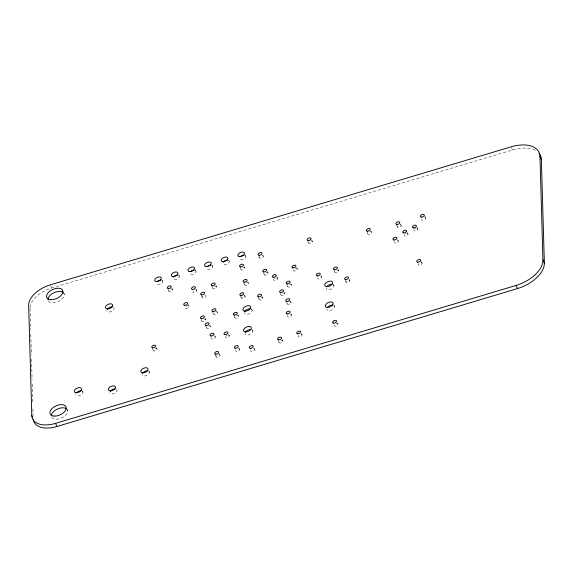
<?xml version="1.0" encoding="UTF-8"?>
<svg xmlns="http://www.w3.org/2000/svg" width="573" height="573" viewBox="0 0 573 573"><rect width="100%" height="100%" fill="white"/><g stroke="black" fill="none" stroke-linecap="round" stroke-linejoin="round"><path stroke-width="0.43" stroke-dasharray="2.87 2.15" d="M30.09 307.594A23.335 13.222 -24.3 0 1 51.62 288.011L512.477 149.976A30.168 17.09 -24.3 0 1 536.307 150.914M511.417 147.626L512.477 149.976M424.657 215.949L425.725 218.306M416.743 226.707L417.803 229.064M421.033 261.059L422.093 263.408M407.331 232.516L408.04 234.085M400.484 224.086L401.193 225.655M396.559 225.261L397.268 226.829M397.626 239.614L398.335 241.183M370.96 230.833L371.669 232.402M367.028 232.008L367.737 233.576M349.236 279.259L349.945 280.827M345.304 280.433L346.013 282.002M338.084 269.374L338.793 270.943M334.159 270.556L334.868 272.125M333.314 284.287L334.023 285.855M311.791 240.166L312.493 241.734M307.859 241.348L308.568 242.916M320.966 275.506L321.675 277.074M333.909 305.072L334.618 306.641M337.275 322.671L337.984 324.239M296.613 267.491L297.323 269.059M290.79 283.542L291.499 285.11M286.858 284.717L287.567 286.285M290.425 301.069L291.134 302.637M284.222 292.166L284.931 293.734M276.967 276.974L277.676 278.542M301.362 333.422L302.071 334.99M286.493 302.243L287.202 303.812M290.783 313.538L291.492 315.107M280.297 293.347L280.999 294.916M262.678 254.878L263.387 256.446M267.376 271.588L268.085 273.156M258.745 256.052L259.454 257.621M263.451 272.769L264.16 274.338M245.208 254.935L245.917 256.503M282.231 339.481L282.933 341.05M262.198 296.506L262.907 298.075M278.299 340.663L279.008 342.231M258.265 297.688L258.975 299.256M244.17 266.56L244.879 268.128M247.751 281.794L248.46 283.363M240.245 267.734L240.947 269.303M243.826 282.969L244.528 284.537M251.461 308.804L252.17 310.373M228.577 259.92L229.286 261.489M244.47 295.088L245.18 296.656A2.091 1.182 -24.3 0 1 242.264 298.619A2.091 1.182 -24.3 0 1 242.2 296.463A2.091 1.182 -24.3 0 1 245.18 296.656M240.538 296.27L241.247 297.838M252.056 329.59L252.765 331.158M253.954 347.954L254.663 349.523M237.981 314.67L238.683 316.239M211.946 264.898L212.655 266.466M234.049 315.845L234.758 317.413M215.878 285.354L216.587 286.923M211.946 286.529L212.655 288.097M238.934 347.933L239.643 349.501M228.634 334.245L229.343 335.814M216.615 311.082L217.325 312.65M195.314 269.883L196.023 271.452M212.683 312.264L213.392 313.832M201.388 295.697L202.09 297.265M196.116 289.071L196.826 290.64M214.696 335.62L215.405 337.189M209.732 325.063L210.441 326.631M205.055 318.251L205.764 319.82M219.287 353.813L219.996 355.382A2.091 1.182 -24.3 0 1 217.081 357.344A2.091 1.182 -24.3 0 1 217.024 355.188A2.091 1.182 -24.3 0 1 219.996 355.382M205.8 326.238L206.509 327.806M201.13 319.426L201.839 320.995M215.362 354.995L216.071 356.564M178.683 274.861L179.392 276.43M188.345 304.915L189.047 306.483M171.921 288.198L172.631 289.766M167.996 289.372L168.706 290.941M162.052 279.846L162.761 281.415M156.365 347.51L157.074 349.079M152.439 348.685L153.149 350.253M148.808 370.76L149.51 372.328M63.632 293.097L64.341 294.665M50.553 285.662L51.62 288.011M82.276 390.686L82.985 392.254M66.977 409.48L67.686 411.049M30.068 308.525L30.677 329.84M30.806 334.288L31.393 354.716M31.522 359.156L32.109 379.591M32.238 384.032L32.797 403.578M32.955 408.907L33.134 415.124M262.37 255.658A2.091 1.182 -24.3 0 1 263.143 257.148A2.091 1.182 -24.3 0 1 260.471 258.409A2.091 1.182 -24.3 0 1 259.698 256.919M310.494 241.075A2.091 1.182 -24.3 0 1 312.392 242.2A2.091 1.182 -24.3 0 1 309.298 243.661A2.091 1.182 -24.3 0 1 309.52 241.541M400.183 224.867A2.091 1.182 -24.3 0 1 400.95 226.356A2.091 1.182 -24.3 0 1 398.278 227.617A2.091 1.182 -24.3 0 1 397.512 226.127M424.708 217.518A2.091 1.182 -24.3 0 1 425.474 219.008A2.091 1.182 -24.3 0 1 422.81 220.268A2.091 1.182 -24.3 0 1 422.036 218.779M203.766 319.161A2.091 1.182 -24.3 0 1 205.657 320.286A2.091 1.182 -24.3 0 1 202.57 321.74A2.091 1.182 -24.3 0 1 202.792 319.619M205.012 295.303A2.091 1.182 -24.3 0 1 205.585 297.029A2.091 1.182 -24.3 0 1 202.577 297.931A2.091 1.182 -24.3 0 1 203.043 295.89M238.626 348.713A2.091 1.182 -24.3 0 1 239.399 350.203A2.091 1.182 -24.3 0 1 236.728 351.464A2.091 1.182 -24.3 0 1 235.961 349.974M236.685 315.58A2.091 1.182 -24.3 0 1 238.583 316.697A2.091 1.182 -24.3 0 1 235.489 318.158A2.091 1.182 -24.3 0 1 235.711 316.038M228.326 335.033A2.091 1.182 -24.3 0 1 229.1 336.516A2.091 1.182 -24.3 0 1 226.428 337.776A2.091 1.182 -24.3 0 1 225.662 336.294M226.364 335.62A2.091 1.182 -24.3 0 1 227.345 335.155M289.129 301.978A2.091 1.182 -24.3 0 1 291.027 303.096A2.091 1.182 -24.3 0 1 287.933 304.557A2.091 1.182 -24.3 0 1 288.155 302.437M290.475 314.319A2.091 1.182 -24.3 0 1 291.242 315.809A2.091 1.182 -24.3 0 1 288.577 317.07A2.091 1.182 -24.3 0 1 287.804 315.58M301.061 334.209A2.091 1.182 -24.3 0 1 301.828 335.699A2.091 1.182 -24.3 0 1 299.156 336.953A2.091 1.182 -24.3 0 1 298.39 335.47M335.986 323.58A2.091 1.182 -24.3 0 1 337.963 324.461A2.091 1.182 -24.3 0 1 335.384 326.202A2.091 1.182 -24.3 0 1 334.303 324.712M397.325 240.395A2.091 1.182 -24.3 0 1 398.092 241.885A2.091 1.182 -24.3 0 1 395.42 243.145A2.091 1.182 -24.3 0 1 394.654 241.656M369.664 231.743A2.091 1.182 -24.3 0 1 371.562 232.86A2.091 1.182 -24.3 0 1 368.468 234.321A2.091 1.182 -24.3 0 1 368.69 232.201M421.076 262.627A2.091 1.182 -24.3 0 1 421.85 264.11A2.091 1.182 -24.3 0 1 419.178 265.371A2.091 1.182 -24.3 0 1 418.412 263.888M416.793 228.276A2.091 1.182 -24.3 0 1 417.559 229.766A2.091 1.182 -24.3 0 1 414.888 231.026A2.091 1.182 -24.3 0 1 414.121 229.537M414.823 228.863A2.091 1.182 -24.3 0 1 415.805 228.405M253.646 348.735A2.091 1.182 -24.3 0 1 254.419 350.225A2.091 1.182 -24.3 0 1 251.748 351.485A2.091 1.182 -24.3 0 1 250.981 349.996M280.935 340.391A2.091 1.182 -24.3 0 1 282.833 341.515A2.091 1.182 -24.3 0 1 279.739 342.976A2.091 1.182 -24.3 0 1 279.961 340.856M208.443 325.973A2.091 1.182 -24.3 0 1 210.42 326.854A2.091 1.182 -24.3 0 1 207.834 328.587A2.091 1.182 -24.3 0 1 206.76 327.104M195.808 289.852A2.091 1.182 -24.3 0 1 196.582 291.342A2.091 1.182 -24.3 0 1 193.91 292.602A2.091 1.182 -24.3 0 1 193.144 291.113M289.501 284.452A2.091 1.182 -24.3 0 1 291.478 285.34A2.091 1.182 -24.3 0 1 288.899 287.073A2.091 1.182 -24.3 0 1 287.818 285.583M246.462 282.704A2.091 1.182 -24.3 0 1 248.353 283.828A2.091 1.182 -24.3 0 1 245.258 285.282A2.091 1.182 -24.3 0 1 245.48 283.162M295.324 268.4A2.091 1.182 -24.3 0 1 297.301 269.281A2.091 1.182 -24.3 0 1 294.723 271.022A2.091 1.182 -24.3 0 1 293.641 269.532M320.658 276.286A2.091 1.182 -24.3 0 1 321.432 277.776A2.091 1.182 -24.3 0 1 318.76 279.037A2.091 1.182 -24.3 0 1 317.994 277.547M336.795 270.284A2.091 1.182 -24.3 0 1 338.686 271.409A2.091 1.182 -24.3 0 1 335.599 272.87A2.091 1.182 -24.3 0 1 335.821 270.75M266.087 272.497A2.091 1.182 -24.3 0 1 267.978 273.622A2.091 1.182 -24.3 0 1 264.884 275.083A2.091 1.182 -24.3 0 1 265.106 272.963M186.075 306.283A2.091 1.182 -24.3 0 1 189.011 306.276A2.091 1.182 -24.3 0 1 186.777 308.403A2.091 1.182 -24.3 0 1 185.366 306.956M214.395 336.401A2.091 1.182 -24.3 0 1 215.161 337.891A2.091 1.182 -24.3 0 1 212.49 339.152A2.091 1.182 -24.3 0 1 211.724 337.662M242.88 267.469A2.091 1.182 -24.3 0 1 244.771 268.587A2.091 1.182 -24.3 0 1 241.677 270.048A2.091 1.182 -24.3 0 1 241.899 267.928M170.632 289.107A2.091 1.182 -24.3 0 1 172.53 290.232A2.091 1.182 -24.3 0 1 169.436 291.686A2.091 1.182 -24.3 0 1 169.658 289.566M282.933 293.075A2.091 1.182 -24.3 0 1 284.824 294.2A2.091 1.182 -24.3 0 1 281.73 295.661A2.091 1.182 -24.3 0 1 281.952 293.541M276.666 277.755A2.091 1.182 -24.3 0 1 277.432 279.244A2.091 1.182 -24.3 0 1 274.761 280.505A2.091 1.182 -24.3 0 1 273.994 279.015M274.703 278.342A2.091 1.182 -24.3 0 1 275.677 277.884M155.075 348.42A2.091 1.182 -24.3 0 1 156.966 349.537A2.091 1.182 -24.3 0 1 153.872 350.998A2.091 1.182 -24.3 0 1 154.094 348.878M214.581 286.264A2.091 1.182 -24.3 0 1 216.479 287.381A2.091 1.182 -24.3 0 1 213.385 288.842A2.091 1.182 -24.3 0 1 213.607 286.722M215.326 311.991A2.091 1.182 -24.3 0 1 217.217 313.116A2.091 1.182 -24.3 0 1 214.123 314.577A2.091 1.182 -24.3 0 1 214.345 312.457M116.469 389.432A3.832 2.17 -24.3 0 1 114.378 393.436A3.832 2.17 -24.3 0 1 109.78 392.591M66.518 408.778A8.702 4.928 -24.3 0 1 62.436 417.545A8.702 4.928 -24.3 0 1 51.463 416.807M63.173 292.395A8.702 4.928 -24.3 0 1 59.091 301.169A8.702 4.928 -24.3 0 1 48.118 300.424M260.901 297.423A2.091 1.182 -24.3 0 1 262.799 298.54A2.091 1.182 -24.3 0 1 259.705 300.001A2.091 1.182 -24.3 0 1 259.927 297.881M407.031 233.297A2.091 1.182 -24.3 0 1 407.797 234.787A2.091 1.182 -24.3 0 1 405.125 236.047A2.091 1.182 -24.3 0 1 404.359 234.558M405.061 233.884A2.091 1.182 -24.3 0 1 406.042 233.426M348.928 280.039A2.091 1.182 -24.3 0 1 349.509 281.766A2.091 1.182 -24.3 0 1 346.5 282.668A2.091 1.182 -24.3 0 1 346.966 280.634M148.987 371.311A3.889 2.206 -24.3 0 1 146.867 375.387A3.889 2.206 -24.3 0 1 142.19 374.52M82.462 391.237A3.889 2.206 -24.3 0 1 80.335 395.313A3.889 2.206 -24.3 0 1 75.665 394.446M113.597 307.372A3.889 2.206 -24.3 0 1 111.477 311.447A3.889 2.206 -24.3 0 1 106.807 310.58M245.445 255.587A3.538 2.006 -24.3 0 1 243.511 259.283A3.538 2.006 -24.3 0 1 239.263 258.495M228.813 260.565A3.538 2.006 -24.3 0 1 226.879 264.268A3.538 2.006 -24.3 0 1 222.632 263.48M212.175 265.55A3.538 2.006 -24.3 0 1 210.248 269.246A3.538 2.006 -24.3 0 1 206.001 268.465M195.543 270.528A3.538 2.006 -24.3 0 1 193.617 274.231A3.538 2.006 -24.3 0 1 189.369 273.443M178.912 275.513A3.538 2.006 -24.3 0 1 176.985 279.209A3.538 2.006 -24.3 0 1 172.738 278.428M162.281 280.491A3.538 2.006 -24.3 0 1 160.347 284.194A3.538 2.006 -24.3 0 1 156.107 283.406M333.457 284.767A4.176 2.364 -24.3 0 1 331.18 289.136A4.176 2.364 -24.3 0 1 326.159 288.212M251.604 309.284A4.176 2.364 -24.3 0 1 249.327 313.653A4.176 2.364 -24.3 0 1 244.313 312.729M334.052 305.552A4.176 2.364 -24.3 0 1 331.774 309.921A4.176 2.364 -24.3 0 1 326.76 308.997M252.206 330.069A4.176 2.364 -24.3 0 1 249.921 334.439A4.176 2.364 -24.3 0 1 244.907 333.507"/><path stroke-width="0.86" d="M31.816 415.54A24.797 14.046 -24.3 0 0 55.567 423.361L516.13 285.418A29.03 16.445 -24.3 0 0 542.932 259.906L539.959 156.35A30.168 17.09 -24.3 0 0 511.066 146.838L50.202 284.874A23.335 13.222 -24.3 0 0 28.65 305.388L31.816 415.54L32.525 417.108M33.764 421.434A24.797 14.046 -24.3 0 0 56.985 426.498L517.541 288.556A29.03 16.445 -24.3 0 0 544.35 263.043L541.37 159.487A30.168 17.09 -24.3 0 0 539.014 153.242M539.959 156.35L541.37 159.487M542.932 259.906L544.35 263.043M516.13 285.418L517.541 288.556M55.567 423.361L56.985 426.498M33.492 420.553A24.797 14.046 -24.3 0 1 33.313 419.629M110.231 391.302A3.832 2.17 -24.3 0 1 115.13 388.988M51.319 415.955A8.702 4.928 -24.3 0 1 57.243 409.115A8.702 4.928 -24.3 0 1 66.518 408.778M47.974 299.572A8.702 4.928 -24.3 0 1 53.891 292.731A8.702 4.928 -24.3 0 1 63.173 292.395M142.648 373.209A3.889 2.206 -24.3 0 1 147.626 370.867M76.474 392.706A3.889 2.206 -24.3 0 1 81.094 390.793M107.258 309.27A3.889 2.206 -24.3 0 1 112.236 306.927M240.875 256.174A3.538 2.006 -24.3 0 1 244.205 255.178M223.047 262.291A3.538 2.006 -24.3 0 1 227.567 260.156M207.612 266.137A3.538 2.006 -24.3 0 1 210.936 265.141M190.981 271.115A3.538 2.006 -24.3 0 1 194.304 270.119M173.153 277.239A3.538 2.006 -24.3 0 1 177.673 275.104M157.718 281.078A3.538 2.006 -24.3 0 1 161.042 280.082M326.653 286.808A4.176 2.364 -24.3 0 1 331.996 284.287M244.8 311.325A4.176 2.364 -24.3 0 1 250.143 308.804M327.247 307.586A4.176 2.364 -24.3 0 1 332.591 305.072M245.402 332.104A4.176 2.364 -24.3 0 1 250.738 329.582M259.053 255.272A2.091 1.182 -24.3 0 0 261.968 253.309A2.091 1.182 -24.3 0 0 258.989 253.116A2.091 1.182 -24.3 0 0 259.053 255.272M308.167 240.56A2.091 1.182 -24.3 0 0 311.082 238.597A2.091 1.182 -24.3 0 0 308.102 238.404A2.091 1.182 -24.3 0 0 308.167 240.56M396.86 224.48A2.091 1.182 -24.3 0 0 399.775 222.517A2.091 1.182 -24.3 0 0 396.803 222.317A2.091 1.182 -24.3 0 0 396.86 224.48M421.391 217.131A2.091 1.182 -24.3 0 0 424.307 215.169A2.091 1.182 -24.3 0 0 421.327 214.968A2.091 1.182 -24.3 0 0 421.391 217.131M201.431 318.645A2.091 1.182 -24.3 0 0 204.353 316.683A2.091 1.182 -24.3 0 0 201.374 316.482A2.091 1.182 -24.3 0 0 201.431 318.645M201.689 294.916A2.091 1.182 -24.3 0 0 204.604 292.953A2.091 1.182 -24.3 0 0 201.632 292.753A2.091 1.182 -24.3 0 0 201.689 294.916M235.31 348.327A2.091 1.182 -24.3 0 0 238.225 346.364A2.091 1.182 -24.3 0 0 235.245 346.164A2.091 1.182 -24.3 0 0 235.31 348.327M234.357 315.064A2.091 1.182 -24.3 0 0 237.272 313.102A2.091 1.182 -24.3 0 0 234.293 312.901A2.091 1.182 -24.3 0 0 234.357 315.064M225.01 334.639A2.091 1.182 -24.3 0 0 227.925 332.677A2.091 1.182 -24.3 0 0 224.945 332.483A2.091 1.182 -24.3 0 0 225.01 334.639M215.663 354.207A2.091 1.182 -24.3 0 0 218.578 352.245A2.091 1.182 -24.3 0 0 215.606 352.051A2.091 1.182 -24.3 0 0 215.663 354.207M286.801 301.462A2.091 1.182 -24.3 0 0 289.716 299.5A2.091 1.182 -24.3 0 0 286.736 299.299A2.091 1.182 -24.3 0 0 286.801 301.462M287.159 313.932A2.091 1.182 -24.3 0 0 290.074 311.97A2.091 1.182 -24.3 0 0 287.094 311.769A2.091 1.182 -24.3 0 0 287.159 313.932M297.738 333.815A2.091 1.182 -24.3 0 0 300.66 331.853A2.091 1.182 -24.3 0 0 297.681 331.66A2.091 1.182 -24.3 0 0 297.738 333.815M333.651 323.065A2.091 1.182 -24.3 0 0 336.566 321.102A2.091 1.182 -24.3 0 0 333.586 320.901A2.091 1.182 -24.3 0 0 333.651 323.065M394.009 240.008A2.091 1.182 -24.3 0 0 396.924 238.046A2.091 1.182 -24.3 0 0 393.945 237.845A2.091 1.182 -24.3 0 0 394.009 240.008M367.336 231.227A2.091 1.182 -24.3 0 0 370.251 229.264A2.091 1.182 -24.3 0 0 367.272 229.064A2.091 1.182 -24.3 0 0 367.336 231.227M417.76 262.233A2.091 1.182 -24.3 0 0 420.675 260.271A2.091 1.182 -24.3 0 0 417.696 260.078A2.091 1.182 -24.3 0 0 417.76 262.233M413.47 227.889A2.091 1.182 -24.3 0 0 416.385 225.927A2.091 1.182 -24.3 0 0 413.405 225.726A2.091 1.182 -24.3 0 0 413.47 227.889M250.329 348.348A2.091 1.182 -24.3 0 0 253.245 346.386A2.091 1.182 -24.3 0 0 250.265 346.185A2.091 1.182 -24.3 0 0 250.329 348.348M278.607 339.875A2.091 1.182 -24.3 0 0 281.522 337.912A2.091 1.182 -24.3 0 0 278.542 337.719A2.091 1.182 -24.3 0 0 278.607 339.875M206.108 325.457A2.091 1.182 -24.3 0 0 209.023 323.494A2.091 1.182 -24.3 0 0 206.044 323.294A2.091 1.182 -24.3 0 0 206.108 325.457M192.492 289.465A2.091 1.182 -24.3 0 0 195.407 287.503A2.091 1.182 -24.3 0 0 192.428 287.309A2.091 1.182 -24.3 0 0 192.492 289.465M287.166 283.936A2.091 1.182 -24.3 0 0 290.081 281.973A2.091 1.182 -24.3 0 0 287.102 281.78A2.091 1.182 -24.3 0 0 287.166 283.936M244.127 282.188A2.091 1.182 -24.3 0 0 247.042 280.226A2.091 1.182 -24.3 0 0 244.062 280.025A2.091 1.182 -24.3 0 0 244.127 282.188M292.989 267.885A2.091 1.182 -24.3 0 0 295.912 265.922A2.091 1.182 -24.3 0 0 292.932 265.722A2.091 1.182 -24.3 0 0 292.989 267.885M317.342 275.899A2.091 1.182 -24.3 0 0 320.257 273.937A2.091 1.182 -24.3 0 0 317.277 273.736A2.091 1.182 -24.3 0 0 317.342 275.899M334.46 269.768A2.091 1.182 -24.3 0 0 337.382 267.806A2.091 1.182 -24.3 0 0 334.403 267.612A2.091 1.182 -24.3 0 0 334.46 269.768M263.752 271.982A2.091 1.182 -24.3 0 0 266.667 270.019A2.091 1.182 -24.3 0 0 263.695 269.826A2.091 1.182 -24.3 0 0 263.752 271.982M184.721 305.309A2.091 1.182 -24.3 0 0 187.636 303.346A2.091 1.182 -24.3 0 0 184.656 303.146A2.091 1.182 -24.3 0 0 184.721 305.309M211.072 336.007A2.091 1.182 -24.3 0 0 213.987 334.045A2.091 1.182 -24.3 0 0 211.014 333.851A2.091 1.182 -24.3 0 0 211.072 336.007M240.545 266.954A2.091 1.182 -24.3 0 0 243.461 264.991A2.091 1.182 -24.3 0 0 240.481 264.79A2.091 1.182 -24.3 0 0 240.545 266.954M168.304 288.591A2.091 1.182 -24.3 0 0 171.22 286.629A2.091 1.182 -24.3 0 0 168.24 286.428A2.091 1.182 -24.3 0 0 168.304 288.591M280.598 292.559A2.091 1.182 -24.3 0 0 283.513 290.597A2.091 1.182 -24.3 0 0 280.534 290.404A2.091 1.182 -24.3 0 0 280.598 292.559M240.846 295.482A2.091 1.182 -24.3 0 0 243.761 293.519A2.091 1.182 -24.3 0 0 240.782 293.326A2.091 1.182 -24.3 0 0 240.846 295.482M273.342 277.368A2.091 1.182 -24.3 0 0 276.265 275.405A2.091 1.182 -24.3 0 0 273.285 275.205A2.091 1.182 -24.3 0 0 273.342 277.368M152.74 347.904A2.091 1.182 -24.3 0 0 155.655 345.942A2.091 1.182 -24.3 0 0 152.683 345.741A2.091 1.182 -24.3 0 0 152.74 347.904M212.254 285.748A2.091 1.182 -24.3 0 0 215.169 283.785A2.091 1.182 -24.3 0 0 212.189 283.585A2.091 1.182 -24.3 0 0 212.254 285.748M212.991 311.476A2.091 1.182 -24.3 0 0 215.906 309.513A2.091 1.182 -24.3 0 0 212.927 309.32A2.091 1.182 -24.3 0 0 212.991 311.476M110.224 390.893A3.832 2.17 -24.3 0 0 115.567 387.291A3.832 2.17 -24.3 0 0 110.109 386.933A3.832 2.17 -24.3 0 0 110.224 390.893M54.12 416.091A8.702 4.928 -24.3 0 0 66.275 407.912A8.702 4.928 -24.3 0 0 53.862 407.088A8.702 4.928 -24.3 0 0 54.12 416.091M50.775 299.708A8.702 4.928 -24.3 0 0 62.923 291.528A8.702 4.928 -24.3 0 0 50.517 290.704A8.702 4.928 -24.3 0 0 50.775 299.708M258.573 296.9A2.091 1.182 -24.3 0 0 261.489 294.937A2.091 1.182 -24.3 0 0 258.509 294.744A2.091 1.182 -24.3 0 0 258.573 296.9M403.707 232.91A2.091 1.182 -24.3 0 0 406.622 230.948A2.091 1.182 -24.3 0 0 403.643 230.747A2.091 1.182 -24.3 0 0 403.707 232.91M345.612 279.653A2.091 1.182 -24.3 0 0 348.527 277.69A2.091 1.182 -24.3 0 0 345.548 277.497A2.091 1.182 -24.3 0 0 345.612 279.653M142.663 372.851A3.889 2.206 -24.3 0 0 148.099 369.191A3.889 2.206 -24.3 0 0 142.548 368.826A3.889 2.206 -24.3 0 0 142.663 372.851M76.137 392.777A3.889 2.206 -24.3 0 0 81.567 389.117A3.889 2.206 -24.3 0 0 76.023 388.752A3.889 2.206 -24.3 0 0 76.137 392.777M107.273 308.911A3.889 2.206 -24.3 0 0 112.709 305.251A3.889 2.206 -24.3 0 0 107.158 304.886A3.889 2.206 -24.3 0 0 107.273 308.911M239.564 256.69A3.538 2.006 -24.3 0 0 244.499 253.366A3.538 2.006 -24.3 0 0 239.457 253.037A3.538 2.006 -24.3 0 0 239.564 256.69M222.933 261.675A3.538 2.006 -24.3 0 0 227.868 258.351A3.538 2.006 -24.3 0 0 222.825 258.015A3.538 2.006 -24.3 0 0 222.933 261.675M206.301 266.653A3.538 2.006 -24.3 0 0 211.236 263.329A3.538 2.006 -24.3 0 0 206.194 263A3.538 2.006 -24.3 0 0 206.301 266.653M189.67 271.638A3.538 2.006 -24.3 0 0 194.605 268.314A3.538 2.006 -24.3 0 0 189.563 267.978A3.538 2.006 -24.3 0 0 189.67 271.638M173.039 276.616A3.538 2.006 -24.3 0 0 177.974 273.292A3.538 2.006 -24.3 0 0 172.931 272.963A3.538 2.006 -24.3 0 0 173.039 276.616M156.4 281.601A3.538 2.006 -24.3 0 0 161.342 278.277A3.538 2.006 -24.3 0 0 156.3 277.941A3.538 2.006 -24.3 0 0 156.4 281.601M326.775 286.643A4.176 2.364 -24.3 0 0 332.605 282.718A4.176 2.364 -24.3 0 0 326.646 282.324A4.176 2.364 -24.3 0 0 326.775 286.643M244.922 311.16A4.176 2.364 -24.3 0 0 250.752 307.235A4.176 2.364 -24.3 0 0 244.8 306.841A4.176 2.364 -24.3 0 0 244.922 311.16M327.369 307.429A4.176 2.364 -24.3 0 0 333.2 303.504A4.176 2.364 -24.3 0 0 327.247 303.11A4.176 2.364 -24.3 0 0 327.369 307.429M245.516 331.946A4.176 2.364 -24.3 0 0 251.346 328.021A4.176 2.364 -24.3 0 0 245.394 327.627A4.176 2.364 -24.3 0 0 245.516 331.946"/></g></svg>
